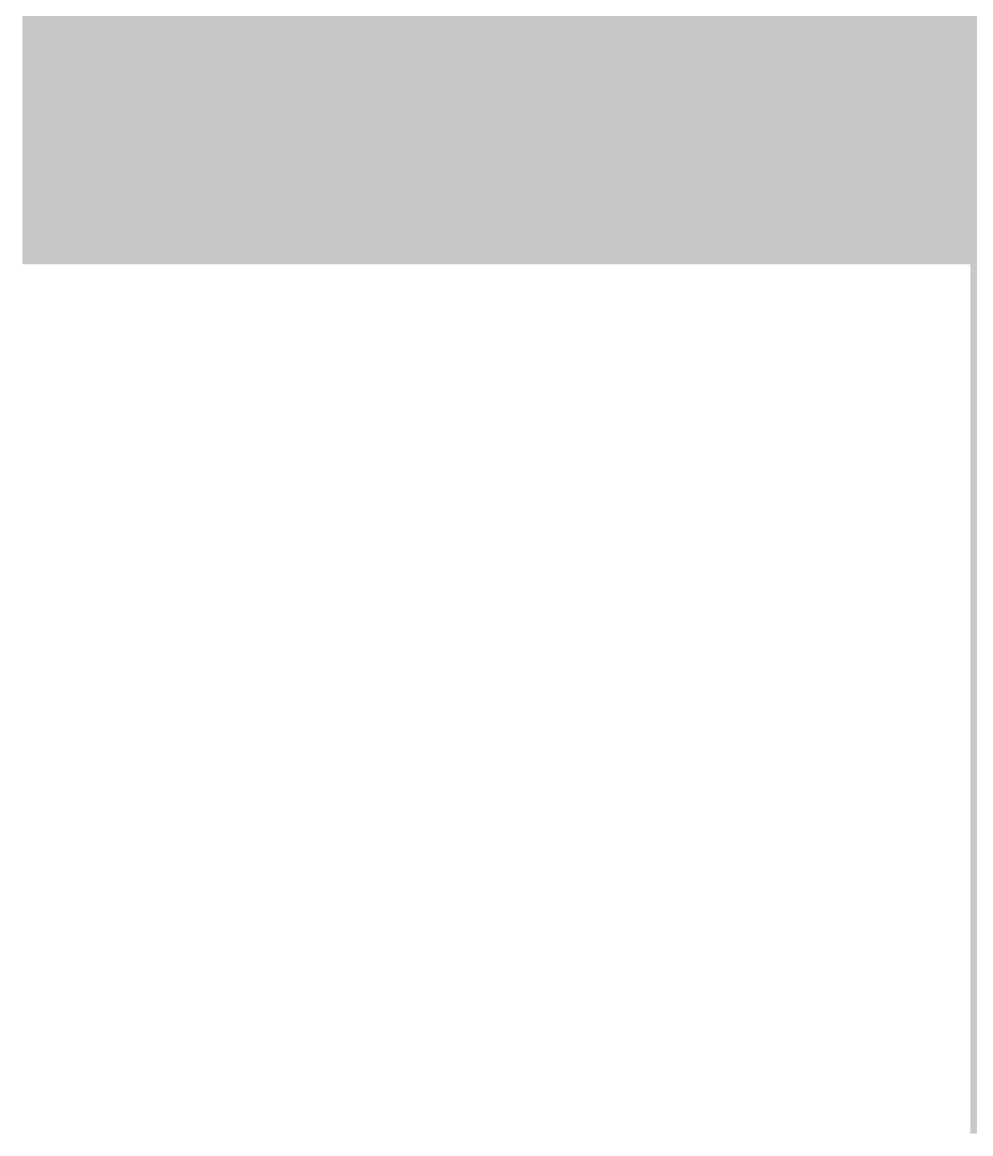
# Model space of a CAD drawing. Header units: inches. Extents: x 4757 to 6810, y 9919 to 10986.
# Drawn here: x 4757.3 to 5178.5, y 9918.5 to 10412.4 of the extents above; entities that cross this region are included whole.
import ezdxf

# ---------------------------------------------------------------- set-up
doc = ezdxf.new("R2010")
doc.units = ezdxf.units.IN
doc.header["$MEASUREMENT"] = 0
doc.layers.add('A-DETL-GENF', color=92, linetype='Continuous', lineweight=9)

msp = doc.modelspace()

# ---------------------------------------------------------------- hatches: boundary and pattern name
at = {"layer": 'A-DETL-GENF'}
h = msp.add_hatch(color=9, dxfattribs=at)
h.paths.add_polyline_path([(6271.92, 9918.54), (6726.34, 9918.54), (6736.57, 9928.76), (6707, 9958.33), (6718.49, 9986.77), (6758.92, 9986.77), (6758.92, 10183.16), (6717.8, 10183.16), (6717.8, 10199.54), (6515.42, 10199.54), (6515.42, 10186.29), (6485.42, 10186.29), (6485.42, 10199.54), (6274.92, 10199.54), (6274.91, 10186.03), (6247.91, 10186.03), (6247.91, 10097.03), (6128.43, 10097.03), (6128.43, 9969.78), (5729.54, 9969.78), (5729.54, 9940.78), (5591.29, 9940.78), (5591.29, 9969.78), (5246.43, 9969.78), (5246.43, 10221.28), (5194.41, 10221.28), (5194.41, 10426.79), (5045.92, 10426.79), (5045.92, 10455.79), (5058.67, 10455.79), (5058.67, 10666.79), (5045.92, 10666.79), (5045.92, 10695.79), (5058.67, 10695.79), (5058.67, 10696.27), (4933.13, 10821.81), (4757.33, 10646.01), (4757.33, 10304.77), (5178.35, 10304.77), (5178.35, 9918.54), (6248.92, 9918.54)], flags=0)
h.paths.add_polyline_path([(6739.04, 9931.24), (6753.63, 9945.82), (6760.42, 9960.39), (6760.42, 9986.77), (6759.67, 9986.77), (6759.67, 9983.27), (6720.85, 9983.27), (6711.11, 9959.17), (6723.3, 9946.98)], flags=0)
h.paths.add_polyline_path([(6511.92, 9946.29), (6485.42, 9946.29), (6485.42, 9976.29), (6515.42, 9976.29), (6515.42, 9946.29)], flags=0)
h.paths.add_polyline_path([(6245.42, 9946.29), (6245.42, 9976.29), (6275.42, 9976.29), (6275.42, 9946.29), (6248.92, 9946.29)], flags=0)
h.paths.add_polyline_path([(6758.92, 10186.66), (6758.92, 10199.54), (6721.3, 10199.54), (6721.3, 10186.66)], flags=0)

doc.saveas('drawing.dxf')
